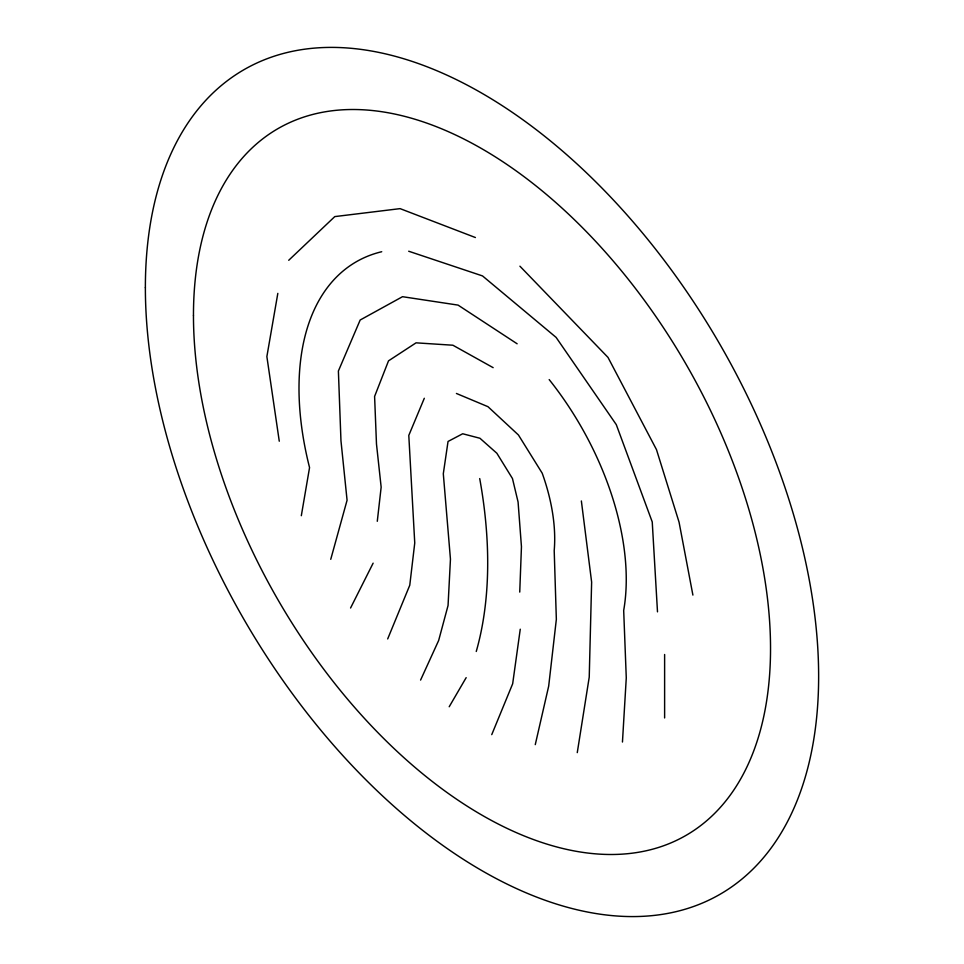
<?xml version="1.0" encoding="UTF-8"?>
<svg xmlns="http://www.w3.org/2000/svg" width="964" height="964" viewBox="0 0 964 964"><rect width="100%" height="100%" fill="white"/><g stroke="black" fill="none" stroke-linecap="round" stroke-linejoin="round"><path stroke-width="1.45" d="M519.741 592.089L521.452 546.721L518.078 502.003L512.462 478.53L496.858 453.249L479.939 438.259L462.696 433.764L448.043 441.452L443.307 473.746L450.453 559.144L448.055 605.5L438.656 640.482L420.581 680.078M622.455 742.027L626.275 677.873L623.684 610.453A220.479 127.296 60 0 0 549.179 379.587M377.286 521.295L381.154 487.145L376.478 443.994L374.598 396.445L388.516 360.849L416.062 342.835L452.887 345.22L493.146 367.658M520.259 629.203L512.667 683.777L491.748 734.64M577.267 752.631L589.233 677.126L591.631 582.099L581.364 500.955M301.322 515.704L309.552 467.588A276.427 159.59 60 0 1 381.72 251.725M277.825 293.381L266.871 356.584L279.271 441.223M535.273 744.63L548.685 686.127L556.349 619.322L554.204 550.601A154.228 89.05 60 0 0 542.202 473.191L518.439 434.993L487.977 406.688L456.418 393.469M330.748 559.325L347.076 500.232L340.967 440.801L338.388 371.007L360.174 320.012L402.518 296.695L458.069 305.106L517.138 343.787M387.685 638.927L409.772 585.232L414.749 542.985L408.796 435.403L424.305 398.277M350.571 608.007L373.128 563.169M449.2 706.757L466.166 677.644M288.718 260.292L334.785 216.599L400.096 208.634L475.397 237.53M408.7 251.23L482.506 275.921L556.108 337.4L616.285 424.63L652.242 521.946L657.496 611.851M519.921 266.197L607.983 357.391L656.472 449.598L679.066 522.187L692.899 595.089M664.618 654.496L664.618 717.951M479.711 478.578A427.98 247.097 60 0 1 476.252 651.471M145.371 287.658A476.059 274.848 60 0 0 650.314 915.8A476.059 274.848 60 0 0 650.314 242.542A476.059 274.848 60 0 0 145.371 287.658M193.463 315.421A408.049 235.59 60 0 0 626.263 853.827A408.049 235.59 60 0 0 626.263 276.752A408.049 235.59 60 0 0 193.463 315.421"/></g></svg>
